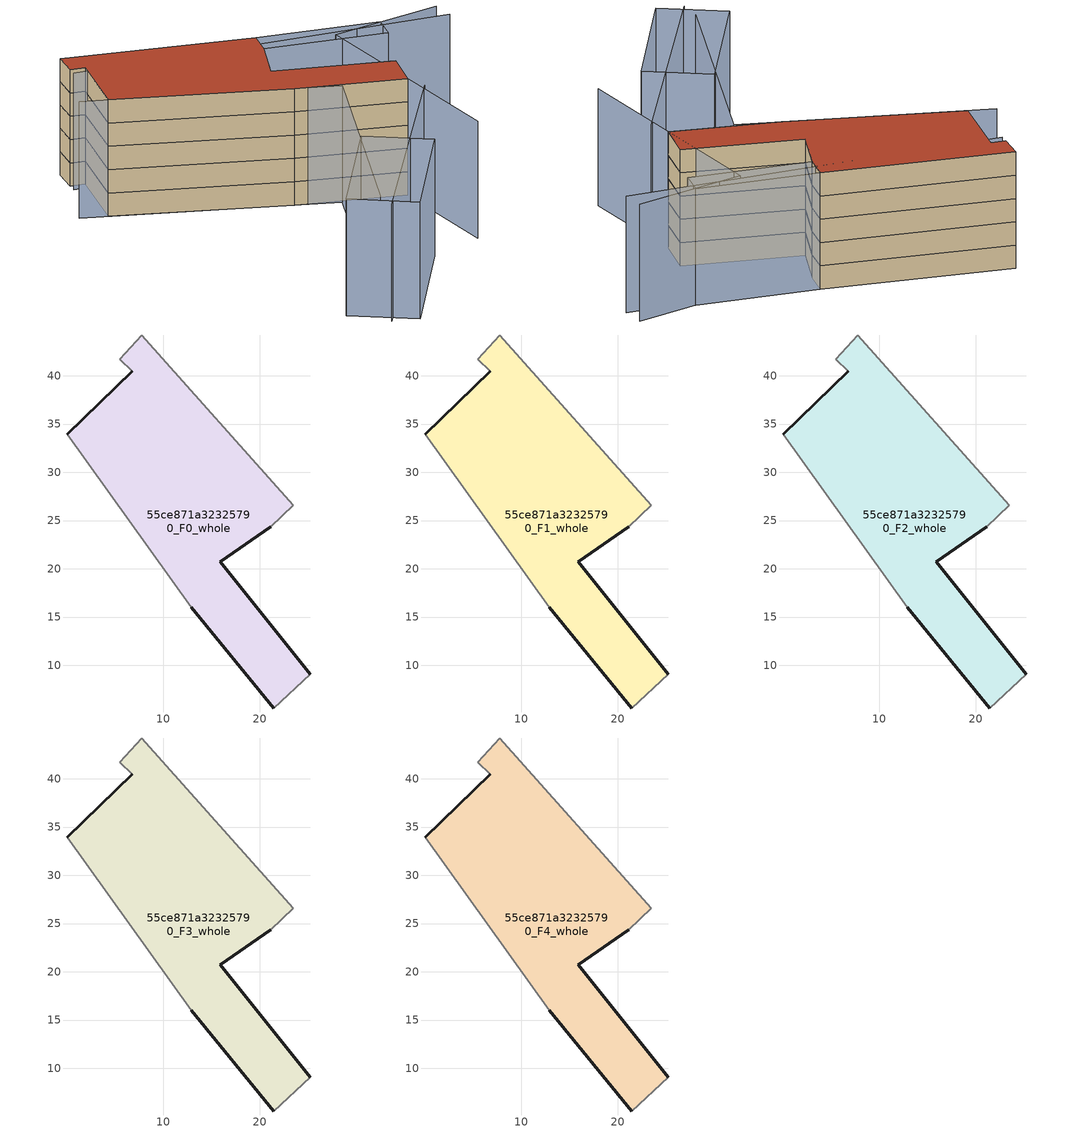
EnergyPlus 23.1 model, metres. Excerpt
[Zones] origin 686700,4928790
55ce871a32325790_F0_whole
 floor ground (EU_floor_Construction): 7.75,44.23 23.45,26.6 21.16,24.35 15.91,20.74 25.21,9.07 21.46,5.57 12.91,16 0.07,33.94 6.76,40.45 5.51,41.73 z0
 wall outside (EU_wall_Construction): 6.76,40.45 0.07,33.94 / 12.91,16 21.46,5.57 / 25.21,9.07 15.91,20.74 21.16,24.35 z0:3
 wall adiabatic (EU_wall_Construction): 0.07,33.94 12.91,16 / 21.46,5.57 25.21,9.07 / 21.16,24.35 23.45,26.6 7.75,44.23 5.51,41.73 6.76,40.45 z0:3
55ce871a32325790_F1_whole
 floor to 55ce871a32325790_F0_whole (EU_floor_Construction): 7.75,44.23 23.45,26.6 21.16,24.35 15.91,20.74 25.21,9.07 21.46,5.57 12.91,16 0.07,33.94 6.76,40.45 5.51,41.73 z3
 wall outside (EU_wall_Construction): 6.76,40.45 0.07,33.94 / 12.91,16 21.46,5.57 / 25.21,9.07 15.91,20.74 21.16,24.35 z3:6
 wall adiabatic (EU_wall_Construction): 0.07,33.94 12.91,16 / 21.46,5.57 25.21,9.07 / 21.16,24.35 23.45,26.6 7.75,44.23 5.51,41.73 6.76,40.45 z3:6
55ce871a32325790_F2_whole
 floor to 55ce871a32325790_F1_whole (EU_floor_Construction): 7.75,44.23 23.45,26.6 21.16,24.35 15.91,20.74 25.21,9.07 21.46,5.57 12.91,16 0.07,33.94 6.76,40.45 5.51,41.73 z6
 wall outside (EU_wall_Construction): 6.76,40.45 0.07,33.94 / 12.91,16 21.46,5.57 / 25.21,9.07 15.91,20.74 21.16,24.35 z6:9
 wall adiabatic (EU_wall_Construction): 0.07,33.94 12.91,16 / 21.46,5.57 25.21,9.07 / 21.16,24.35 23.45,26.6 7.75,44.23 5.51,41.73 6.76,40.45 z6:9
55ce871a32325790_F3_whole
 floor to 55ce871a32325790_F2_whole (EU_floor_Construction): 7.75,44.23 23.45,26.6 21.16,24.35 15.91,20.74 25.21,9.07 21.46,5.57 12.91,16 0.07,33.94 6.76,40.45 5.51,41.73 z9
 wall outside (EU_wall_Construction): 6.76,40.45 0.07,33.94 / 12.91,16 21.46,5.57 / 25.21,9.07 15.91,20.74 21.16,24.35 z9:12
 wall adiabatic (EU_wall_Construction): 0.07,33.94 12.91,16 / 21.46,5.57 25.21,9.07 / 21.16,24.35 23.45,26.6 7.75,44.23 5.51,41.73 6.76,40.45 z9:12
55ce871a32325790_F4_whole
 floor to 55ce871a32325790_F3_whole (EU_floor_Construction): 7.75,44.23 23.45,26.6 21.16,24.35 15.91,20.74 25.21,9.07 21.46,5.57 12.91,16 0.07,33.94 6.76,40.45 5.51,41.73 z12
 wall outside (EU_wall_Construction): 6.76,40.45 0.07,33.94 / 12.91,16 21.46,5.57 / 25.21,9.07 15.91,20.74 21.16,24.35 z12:15
 wall adiabatic (EU_wall_Construction): 0.07,33.94 12.91,16 / 21.46,5.57 25.21,9.07 / 21.16,24.35 23.45,26.6 7.75,44.23 5.51,41.73 6.76,40.45 z12:15
 roof outside (EU_roof_Construction): 25.21,9.07 15.91,20.74 21.16,24.35 23.45,26.6 7.75,44.23 5.51,41.73 6.76,40.45 0.07,33.94 12.91,16 21.46,5.57 z15
shading: -10.74,-9.01 20.64,2.9 / 14.53,-7.26 28.54,18.68 / 28.54,18.68 41.06,11.91 / -1.92,36.72 16.16,11.46 / 16.16,11.46 -9.15,-6.66 / 39.77,9.52 4.8,40.94 / -11.83,-3.58 4.57,2.95 / 4.57,2.95 7.78,-5.09 / 7.78,-5.09 -8.62,-11.63 / -8.62,-11.63 -11.83,-3.58 / 21.16,24.35 23.45,26.6 / 23.45,26.6 34.14,15.72 / 34.14,15.72 31.86,13.47 / 31.86,13.47 21.16,24.35 z0:15
[Building]
EU S2 Campaign: North Axis=0; Terrain=City; Solar Distribution=FullExterior
[Site:Location]
Bologna: Latitude=44.5; Longitude=11.25; Time Zone=1; Elevation=37
[SizingPeriod:WeatherFileDays]
AnnualSizingPeriod: Begin Month=1; Begin Day of Month=1; End Month=12; End Day of Month=31; Day of Week for Start Day=Monday; Use Weather File Daylight Saving Period=No; Use Weather File Rain and Snow Indicators=No
[MATERIAL]
EU_InternalMass_Material: Roughness=MediumRough; Thickness=0.1; Conductivity=1; Density=1800; Specific Heat=900; Thermal Absorptance=0.9; Solar Absorptance=0.7; Visible Absorptance=0.7
[MATERIAL:NOMASS] Roughness=MediumRough; Thermal Absorptance=0.9; Solar Absorptance=0.7; Visible Absorptance=0.7
Name | Thermal Resistance
EU_wall_NoMass | 0.905828
EU_roof_NoMass | 0.37593
EU_floor_NoMass | 0.67114
[CONSTRUCTION]
EU_wall_Construction: EU_wall_NoMass
EU_roof_Construction: EU_roof_NoMass
EU_floor_Construction: EU_floor_NoMass
EU_InternalMass_Construction: EU_InternalMass_Material
[ZONE] Type=1; Multiplier=1; Ceiling Height=autocalculate; Floor Area=autocalculate; Part of Total Floor Area=Yes
Name | Volume
55ce871a32325790_F0_whole | 1113.99
55ce871a32325790_F1_whole; 55ce871a32325790_F2_whole; 55ce871a32325790_F3_whole; 55ce871a32325790_F4_whole | 1114
[INTERNALMASS] Construction=EU_InternalMass_Construction; Surface Area=354.196
Name | Zone or ZoneList
55ce871a32325790_F0_whole_EU_InternalMass | 55ce871a32325790_F0_whole
55ce871a32325790_F1_whole_EU_InternalMass | 55ce871a32325790_F1_whole
55ce871a32325790_F2_whole_EU_InternalMass | 55ce871a32325790_F2_whole
55ce871a32325790_F3_whole_EU_InternalMass | 55ce871a32325790_F3_whole
55ce871a32325790_F4_whole_EU_InternalMass | 55ce871a32325790_F4_whole
[OTHEREQUIPMENT] Fuel Type=Electricity; Design Level Calculation Method=Watts/Area; Power per Zone Floor Area=1; Fraction Latent=0; Fraction Radiant=0; Fraction Lost=0; Carbon Dioxide Generation Rate=0; EndUse Subcategory=EU_Step8_InternalGains
Name | Zone or ZoneList or Space or SpaceList | Schedule
EU_Step8_InternalGain_55ce871a32325790_F0_whole_f000 | 55ce871a32325790_F0_whole | EU_Step8_GainSchedule_55ce871a32325790_F0_whole_f000
EU_Step8_InternalGain_55ce871a32325790_F1_whole_f000 | 55ce871a32325790_F1_whole | EU_Step8_GainSchedule_55ce871a32325790_F1_whole_f000
EU_Step8_InternalGain_55ce871a32325790_F2_whole_f000 | 55ce871a32325790_F2_whole | EU_Step8_GainSchedule_55ce871a32325790_F2_whole_f000
EU_Step8_InternalGain_55ce871a32325790_F3_whole_f000 | 55ce871a32325790_F3_whole | EU_Step8_GainSchedule_55ce871a32325790_F3_whole_f000
EU_Step8_InternalGain_55ce871a32325790_F4_whole_f000 | 55ce871a32325790_F4_whole | EU_Step8_GainSchedule_55ce871a32325790_F4_whole_f000
[ZONEVENTILATION:DESIGNFLOWRATE] Schedule=EU_AlwaysOn; Design Flow Rate Calculation Method=AirChanges/Hour; Air Changes per Hour=0.73129; Ventilation Type=Natural; Fan Pressure Rise=0; Fan Total Efficiency=1; Constant Term Coefficient=1; Temperature Term Coefficient=0; Velocity Term Coefficient=0; Velocity Squared Term Coefficient=0; Minimum Indoor Temperature=-100; Maximum Indoor Temperature=100; Delta Temperature=-100; Minimum Outdoor Temperature=-100; Maximum Outdoor Temperature=100; Maximum Wind Speed=40
Name | Zone or ZoneList or Space or SpaceList
EU_ConstantAir_55ce871a32325790_F0_whole | 55ce871a32325790_F0_whole
EU_ConstantAir_55ce871a32325790_F1_whole | 55ce871a32325790_F1_whole
EU_ConstantAir_55ce871a32325790_F2_whole | 55ce871a32325790_F2_whole
EU_ConstantAir_55ce871a32325790_F3_whole | 55ce871a32325790_F3_whole
EU_ConstantAir_55ce871a32325790_F4_whole | 55ce871a32325790_F4_whole
[HVACTEMPLATE:THERMOSTAT] Constant Heating Setpoint=20; Constant Cooling Setpoint=50
EU_HeatOnly_55ce871a32325790_F0_whole; EU_HeatOnly_55ce871a32325790_F1_whole; EU_HeatOnly_55ce871a32325790_F2_whole; EU_HeatOnly_55ce871a32325790_F3_whole; EU_HeatOnly_55ce871a32325790_F4_whole
[HVACTEMPLATE:ZONE:IDEALLOADSAIRSYSTEM] System Availability Schedule=EU_AlwaysOn; Maximum Heating Supply Air Temperature=50; Minimum Cooling Supply Air Temperature=13; Maximum Heating Supply Air Humidity Ratio=0.0156; Minimum Cooling Supply Air Humidity Ratio=0.0077; Heating Limit=NoLimit; Cooling Limit=NoLimit; Heating Availability Schedule=EU_AlwaysOn; Cooling Availability Schedule=EU_CoolingOff; Dehumidification Control Type=ConstantSensibleHeatRatio; Cooling Sensible Heat Ratio=0.7; Dehumidification Setpoint=60; Humidification Control Type=None; Humidification Setpoint=30; Outdoor Air Method=None; Outdoor Air Flow Rate per Person=0.00944; Outdoor Air Flow Rate per Zone Floor Area=0; Outdoor Air Flow Rate per Zone=0; Demand Controlled Ventilation Type=None; Outdoor Air Economizer Type=NoEconomizer; Heat Recovery Type=None; Sensible Heat Recovery Effectiveness=0.7; Latent Heat Recovery Effectiveness=0.65
Name | Template Thermostat
55ce871a32325790_F0_whole | EU_HeatOnly_55ce871a32325790_F0_whole
55ce871a32325790_F1_whole | EU_HeatOnly_55ce871a32325790_F1_whole
55ce871a32325790_F2_whole | EU_HeatOnly_55ce871a32325790_F2_whole
55ce871a32325790_F3_whole | EU_HeatOnly_55ce871a32325790_F3_whole
55ce871a32325790_F4_whole | EU_HeatOnly_55ce871a32325790_F4_whole
[SIZING:ZONE] Zone Cooling Design Supply Air Temperature Input Method=SupplyAirTemperature; Zone Cooling Design Supply Air Temperature=13; Zone Heating Design Supply Air Temperature Input Method=SupplyAirTemperature; Zone Heating Design Supply Air Temperature=50; Zone Cooling Design Supply Air Humidity Ratio=0.008; Zone Heating Design Supply Air Humidity Ratio=0.008; Cooling Design Air Flow Method=DesignDay; Cooling Design Air Flow Rate=0; Cooling Minimum Air Flow per Zone Floor Area=0.000762; Cooling Minimum Air Flow=0; Cooling Minimum Air Flow Fraction=0.2; Heating Design Air Flow Method=DesignDay; Heating Design Air Flow Rate=0; Heating Maximum Air Flow per Zone Floor Area=0.002032; Heating Maximum Air Flow=0.141576; Heating Maximum Air Flow Fraction=0.3; Account for Dedicated Outdoor Air System=No; Dedicated Outdoor Air System Control Strategy=NeutralSupplyAir; Dedicated Outdoor Air Low Setpoint Temperature for Design=autosize; Dedicated Outdoor Air High Setpoint Temperature for Design=autosize; Zone Load Sizing Method=Sensible Load Only No Latent Load; Zone Latent Cooling Design Supply Air Humidity Ratio Input Method=HumidityRatioDifference; Zone Cooling Design Supply Air Humidity Ratio Difference=0.005; Zone Latent Heating Design Supply Air Humidity Ratio Input Method=HumidityRatioDifference; Zone Humidification Design Supply Air Humidity Ratio Difference=0.005
55ce871a32325790_F0_whole; 55ce871a32325790_F1_whole; 55ce871a32325790_F2_whole; 55ce871a32325790_F3_whole; 55ce871a32325790_F4_whole
[SCHEDULE:CONSTANT]
Name | Hourly Value
EU_AlwaysOn | 1
EU_CoolingOff | 0
[SCHEDULE:FILE] Column Number=1; Rows to Skip at Top=0; Number of Hours of Data=8760; Column Separator=Comma; Interpolate to Timestep=No; Minutes per Item=60; Adjust Schedule for Daylight Savings=Yes
Name | File
EU_Step8_GainSchedule_55ce871a32325790_F0_whole_f000 | ../../schedules/55ce871a32325790/55ce871a32325790_F0_whole_f000_gain.csv
EU_Step8_GainSchedule_55ce871a32325790_F1_whole_f000 | ../../schedules/55ce871a32325790/55ce871a32325790_F1_whole_f000_gain.csv
EU_Step8_GainSchedule_55ce871a32325790_F2_whole_f000 | ../../schedules/55ce871a32325790/55ce871a32325790_F2_whole_f000_gain.csv
EU_Step8_GainSchedule_55ce871a32325790_F3_whole_f000 | ../../schedules/55ce871a32325790/55ce871a32325790_F3_whole_f000_gain.csv
EU_Step8_GainSchedule_55ce871a32325790_F4_whole_f000 | ../../schedules/55ce871a32325790/55ce871a32325790_F4_whole_f000_gain.csv
